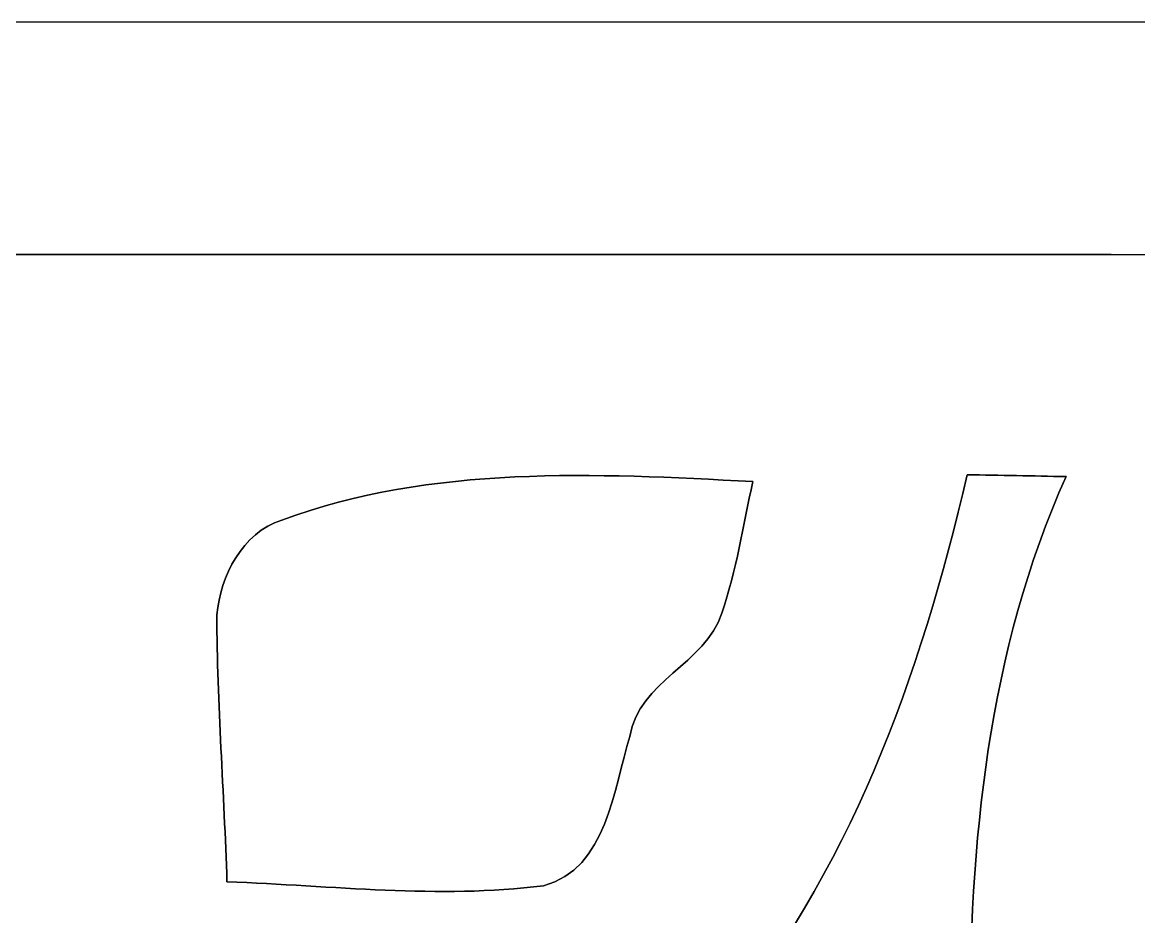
# Model space of a CAD drawing. Header units: centimetres. Extents: x -16.8 to 16.8, y -16.7 to 16.7.
# Drawn here: x 6.421 to 9.81, y 13.953 to 16.669 of the extents above; entities that cross this region are included whole.
import ezdxf

# ---------------------------------------------------------------- set-up
doc = ezdxf.new("R2010")
doc.units = ezdxf.units.CM
doc.header["$MEASUREMENT"] = 0
doc.layers.add('Layer 1', color=7, linetype='Continuous')

msp = doc.modelspace()

# ---------------------------------------------------------------- linework, layer by layer
at = {"layer": 'Layer 1', "color": 7}
for points, knots in [([(-16.77458, 16.66875), (-16.77458, 16.66875), (16.77458, 16.66875), (16.77458, 16.66875), (16.77458, 16.66875), (16.77458, 16.66875), (16.77458, -16.66875), (16.77458, -16.66875), (16.77458, -16.66875), (16.77458, -16.66875), (-16.77458, -16.66875), (-16.77458, -16.66875), (-16.77458, -16.66875), (-16.77458, -16.66875), (-16.77458, 16.66875), (-16.77458, 16.66875), (-16.77458, 16.66875), (-16.77458, 16.66875), (-16.77458, 16.66875), (-16.77458, 16.66875)], [0, 0, 0, 0, 0.1666667, 0.1666667, 0.1666667, 0.1666667, 0.3333333, 0.3333333, 0.3333333, 0.3333333, 0.5, 0.5, 0.5, 0.5, 0.6666667, 0.6666667, 0.6666667, 0.6666667, 1, 1, 1, 1]), ([(-16.4846, 15.95191), (-16.50259, 8.02993), (-16.48707, 0.10795), (-16.49236, -7.81403), (-16.49236, -7.81403), (-16.48495, -10.52759), (-16.50753, -13.24151), (-16.48107, -15.95508), (-16.48107, -15.95508), (-14.86218, -15.97413), (-13.24293, -15.9579), (-11.62403, -15.96319), (-11.62403, -15.96319), (-2.32974, -15.96249), (6.96419, -15.96461), (16.25847, -15.96214), (16.25847, -15.96214), (16.29974, -15.43438), (16.27434, -14.90416), (16.28175, -14.37569), (16.28175, -14.37569), (16.27082, -12.99175), (16.3001, -11.6078), (16.26306, -10.22456), (16.26306, -10.22456), (16.25177, -8.65681), (16.3135, -7.08907), (16.26729, -5.52168), (16.26729, -5.52168), (16.23766, -5.05107), (16.28634, -4.58047), (16.2814, -4.10986), (16.2814, -4.10986), (16.30116, -2.98097), (16.22601, -1.85173), (16.27752, -0.72319), (16.27752, -0.72319), (16.29198, 1.37372), (16.27082, 3.47098), (16.26623, 5.56754), (16.26623, 5.56754), (16.29092, 6.37681), (16.2874, 7.18679), (16.26235, 7.99606), (16.26235, 7.99606), (16.30151, 9.68728), (16.27117, 11.37885), (16.28069, 13.07042), (16.28069, 13.07042), (16.29057, 14.03456), (16.26694, 14.99835), (16.25388, 15.96249), (16.25388, 15.96249), (5.93796, 15.96461), (-4.37762, 15.96214), (-14.69319, 15.96355), (-14.69319, 15.96355), (-15.29045, 15.96284), (-15.8877, 15.96919), (-16.4846, 15.95191)], [0, 0, 0, 0, 0.0625, 0.0625, 0.0625, 0.0625, 0.125, 0.125, 0.125, 0.125, 0.1875, 0.1875, 0.1875, 0.1875, 0.25, 0.25, 0.25, 0.25, 0.3125, 0.3125, 0.3125, 0.3125, 0.375, 0.375, 0.375, 0.375, 0.4375, 0.4375, 0.4375, 0.4375, 0.5, 0.5, 0.5, 0.5, 0.5625, 0.5625, 0.5625, 0.5625, 0.625, 0.625, 0.625, 0.625, 0.6875, 0.6875, 0.6875, 0.6875, 0.75, 0.75, 0.75, 0.75, 0.8125, 0.8125, 0.8125, 0.8125, 0.875, 0.875, 0.875, 0.875, 1, 1, 1, 1]), ([(7.20831, 15.15745), (7.6641, 15.32537), (8.16187, 15.29962), (8.63847, 15.27422), (8.63847, 15.27422), (8.60919, 15.14052), (8.58873, 15.00434), (8.54428, 14.87487), (8.54428, 14.87487), (8.49383, 14.71895), (8.29239, 14.66921), (8.26558, 14.50058), (8.26558, 14.50058), (8.21408, 14.34253), (8.1982, 14.09982), (8.00276, 14.04691), (8.00276, 14.04691), (7.68385, 14.00704), (7.36141, 14.04761), (7.04215, 14.05925), (7.04215, 14.05925), (7.03368, 14.32948), (7.01252, 14.59936), (7.01146, 14.86958), (7.01146, 14.86958), (7.02275, 14.98776), (7.08801, 15.11864), (7.20831, 15.15745)], [0, 0, 0, 0, 0.125, 0.125, 0.125, 0.125, 0.25, 0.25, 0.25, 0.25, 0.375, 0.375, 0.375, 0.375, 0.5, 0.5, 0.5, 0.5, 0.625, 0.625, 0.625, 0.625, 0.75, 0.75, 0.75, 0.75, 1, 1, 1, 1]), ([(9.28899, 15.29503), (9.38883, 15.29327), (9.48866, 15.29151), (9.58921, 15.28939), (9.58921, 15.28939), (9.35214, 14.76128), (9.29428, 14.17144), (9.29816, 13.59888), (9.29816, 13.59888), (9.33485, 13.19424), (9.55499, 12.84358), (9.66223, 12.4587), (9.66223, 12.4587), (9.73349, 12.15425), (9.44245, 11.94223), (9.21067, 11.81876), (9.21067, 11.81876), (8.91152, 11.68612), (8.61095, 11.55453), (8.33861, 11.37038), (8.33861, 11.37038), (8.18303, 11.86886), (7.64258, 12.1987), (7.64293, 12.74939), (7.64293, 12.74939), (7.82144, 13.13039), (8.261, 13.28244), (8.52346, 13.595), (8.52346, 13.595), (8.93127, 14.07795), (9.14859, 14.68684), (9.28899, 15.29503)], [0, 0, 0, 0, 0.1111111, 0.1111111, 0.1111111, 0.1111111, 0.2222222, 0.2222222, 0.2222222, 0.2222222, 0.3333333, 0.3333333, 0.3333333, 0.3333333, 0.4444444, 0.4444444, 0.4444444, 0.4444444, 0.5555556, 0.5555556, 0.5555556, 0.5555556, 0.6666667, 0.6666667, 0.6666667, 0.6666667, 0.7777778, 0.7777778, 0.7777778, 0.7777778, 1, 1, 1, 1])]:
    msp.add_open_spline(points, degree=3, knots=knots, dxfattribs=at)
at = {"layer": 'Layer 1', "color": 252}
for points, knots in [([(-16.4846, 15.95191), (-15.8877, 15.96919), (-15.29045, 15.96284), (-14.69319, 15.96355), (-14.69319, 15.96355), (-4.37762, 15.96214), (5.93796, 15.96461), (16.25388, 15.96249), (16.25388, 15.96249), (16.26694, 14.99835), (16.29057, 14.03456), (16.28069, 13.07042), (16.28069, 13.07042), (16.27117, 11.37885), (16.30151, 9.68728), (16.26235, 7.99606), (16.26235, 7.99606), (16.2874, 7.18679), (16.29092, 6.37681), (16.26623, 5.56754), (16.26623, 5.56754), (16.27082, 3.47098), (16.29198, 1.37372), (16.27752, -0.72319), (16.27752, -0.72319), (16.22601, -1.85173), (16.30116, -2.98097), (16.2814, -4.10986), (16.2814, -4.10986), (16.28634, -4.58047), (16.23766, -5.05107), (16.26729, -5.52168), (16.26729, -5.52168), (16.3135, -7.08907), (16.25177, -8.65681), (16.26306, -10.22456), (16.26306, -10.22456), (16.3001, -11.6078), (16.27082, -12.99175), (16.28175, -14.37569), (16.28175, -14.37569), (16.27434, -14.90416), (16.29974, -15.43438), (16.25847, -15.96214), (16.25847, -15.96214), (6.96419, -15.96461), (-2.32974, -15.96249), (-11.62403, -15.96319), (-11.62403, -15.96319), (-13.24293, -15.9579), (-14.86218, -15.97413), (-16.48107, -15.95508), (-16.48107, -15.95508), (-16.50753, -13.24151), (-16.48495, -10.52759), (-16.49236, -7.81403), (-16.49236, -7.81403), (-16.48707, 0.10795), (-16.50259, 8.02993), (-16.4846, 15.95191), (-16.4846, 15.95191), (-16.4846, 15.95191), (-16.4846, 15.95191), (-16.4846, 15.95191)], [0, 0, 0, 0, 0.0588235, 0.0588235, 0.0588235, 0.0588235, 0.1176471, 0.1176471, 0.1176471, 0.1176471, 0.1764706, 0.1764706, 0.1764706, 0.1764706, 0.2352941, 0.2352941, 0.2352941, 0.2352941, 0.2941176, 0.2941176, 0.2941176, 0.2941176, 0.3529412, 0.3529412, 0.3529412, 0.3529412, 0.4117647, 0.4117647, 0.4117647, 0.4117647, 0.4705882, 0.4705882, 0.4705882, 0.4705882, 0.5294118, 0.5294118, 0.5294118, 0.5294118, 0.5882353, 0.5882353, 0.5882353, 0.5882353, 0.6470588, 0.6470588, 0.6470588, 0.6470588, 0.7058824, 0.7058824, 0.7058824, 0.7058824, 0.7647059, 0.7647059, 0.7647059, 0.7647059, 0.8235294, 0.8235294, 0.8235294, 0.8235294, 0.8823529, 0.8823529, 0.8823529, 0.8823529, 1, 1, 1, 1]), ([(7.20831, 15.15745), (7.08801, 15.11864), (7.02275, 14.98776), (7.01146, 14.86958), (7.01146, 14.86958), (7.01252, 14.59936), (7.03368, 14.32948), (7.04215, 14.05925), (7.04215, 14.05925), (7.36141, 14.04761), (7.68385, 14.00704), (8.00276, 14.04691), (8.00276, 14.04691), (8.1982, 14.09982), (8.21408, 14.34253), (8.26558, 14.50058), (8.26558, 14.50058), (8.29239, 14.66921), (8.49383, 14.71895), (8.54428, 14.87487), (8.54428, 14.87487), (8.58873, 15.00434), (8.60919, 15.14052), (8.63847, 15.27422), (8.63847, 15.27422), (8.16187, 15.29962), (7.6641, 15.32537), (7.20831, 15.15745), (7.20831, 15.15745), (7.20831, 15.15745), (7.20831, 15.15745), (7.20831, 15.15745)], [0, 0, 0, 0, 0.1111111, 0.1111111, 0.1111111, 0.1111111, 0.2222222, 0.2222222, 0.2222222, 0.2222222, 0.3333333, 0.3333333, 0.3333333, 0.3333333, 0.4444444, 0.4444444, 0.4444444, 0.4444444, 0.5555556, 0.5555556, 0.5555556, 0.5555556, 0.6666667, 0.6666667, 0.6666667, 0.6666667, 0.7777778, 0.7777778, 0.7777778, 0.7777778, 1, 1, 1, 1]), ([(9.28899, 15.29503), (9.14859, 14.68684), (8.93127, 14.07795), (8.52346, 13.595), (8.52346, 13.595), (8.261, 13.28244), (7.82144, 13.13039), (7.64293, 12.74939), (7.64293, 12.74939), (7.64258, 12.1987), (8.18303, 11.86886), (8.33861, 11.37038), (8.33861, 11.37038), (8.61095, 11.55453), (8.91152, 11.68612), (9.21067, 11.81876), (9.21067, 11.81876), (9.44245, 11.94223), (9.73349, 12.15425), (9.66223, 12.4587), (9.66223, 12.4587), (9.55499, 12.84358), (9.33485, 13.19424), (9.29816, 13.59888), (9.29816, 13.59888), (9.29428, 14.17144), (9.35214, 14.76128), (9.58921, 15.28939), (9.58921, 15.28939), (9.48866, 15.29151), (9.38883, 15.29327), (9.28899, 15.29503), (9.28899, 15.29503), (9.28899, 15.29503), (9.28899, 15.29503), (9.28899, 15.29503)], [0, 0, 0, 0, 0.1, 0.1, 0.1, 0.1, 0.2, 0.2, 0.2, 0.2, 0.3, 0.3, 0.3, 0.3, 0.4, 0.4, 0.4, 0.4, 0.5, 0.5, 0.5, 0.5, 0.6, 0.6, 0.6, 0.6, 0.7, 0.7, 0.7, 0.7, 0.8, 0.8, 0.8, 0.8, 1, 1, 1, 1])]:
    msp.add_open_spline(points, degree=3, knots=knots, dxfattribs=at)

doc.saveas('drawing.dxf')
